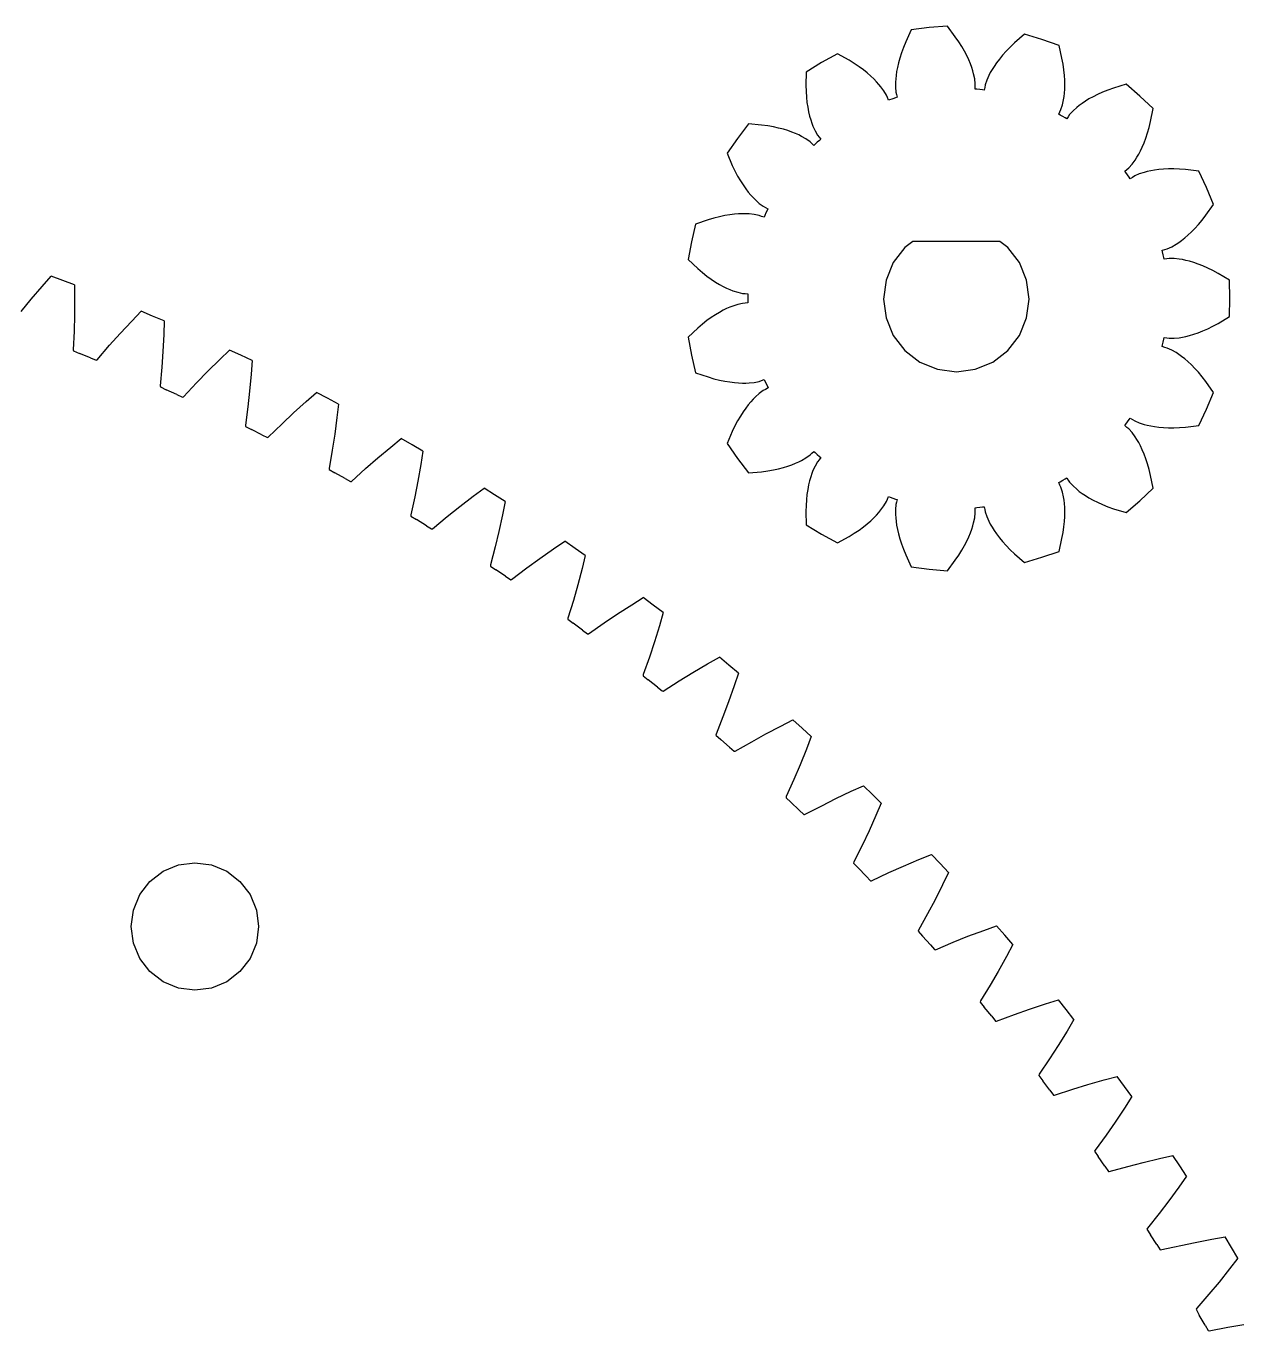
# Model space of a CAD drawing. Header units: millimetres. Extents: x -1110 to 413, y -747 to 380.
# Drawn here: x -763.61 to -718.96, y -319.37 to -271.37 of the extents above; entities that cross this region are included whole.
import ezdxf

# ---------------------------------------------------------------- set-up
doc = ezdxf.new("R2010")
doc.units = ezdxf.units.MM

msp = doc.modelspace()

# ---------------------------------------------------------------- linework, layer by layer
for p, q in [((-731.048, -271.508), (-731.251, -271.949)), ((-730.385, -271.425), (-731.048, -271.508)), ((-729.719, -271.368), (-730.385, -271.425)), ((-729.428, -271.757), (-729.719, -271.368)), ((-731.251, -271.949), (-731.338, -272.157)), ((-729.3, -271.942), (-729.428, -271.757)), ((-729.187, -272.121), (-729.3, -271.942)), ((-729.089, -272.293), (-729.187, -272.121)), ((-727.412, -272.141), (-727.559, -272.293)), ((-727.248, -271.986), (-727.412, -272.141)), ((-726.883, -271.666), (-727.248, -271.986)), ((-726.243, -271.86), (-726.883, -271.666)), ((-725.612, -272.079), (-726.243, -271.86)), ((-725.504, -272.553), (-725.612, -272.079)), ((-733.76, -272.389), (-734.345, -272.712)), ((-733.336, -272.626), (-733.76, -272.389)), ((-731.471, -272.544), (-731.52, -272.72)), ((-731.411, -272.355), (-731.471, -272.544)), ((-731.338, -272.157), (-731.411, -272.355)), ((-729.005, -272.455), (-729.089, -272.293)), ((-728.932, -272.613), (-729.005, -272.455)), ((-728.872, -272.757), (-728.932, -272.613)), ((-727.807, -272.581), (-727.911, -272.72)), ((-727.691, -272.44), (-727.807, -272.581)), ((-727.559, -272.293), (-727.691, -272.44)), ((-725.463, -272.774), (-725.504, -272.553)), ((-734.917, -273.057), (-734.924, -273.543)), ((-734.345, -272.712), (-734.917, -273.057)), ((-733.144, -272.743), (-733.336, -272.626)), ((-732.968, -272.861), (-733.144, -272.743)), ((-732.808, -272.978), (-732.968, -272.861)), ((-732.666, -273.092), (-732.808, -272.978)), ((-732.535, -273.206), (-732.666, -273.092)), ((-731.587, -273.042), (-731.607, -273.183)), ((-731.558, -272.889), (-731.587, -273.042)), ((-731.52, -272.72), (-731.558, -272.889)), ((-728.823, -272.891), (-728.872, -272.757)), ((-728.784, -273.013), (-728.823, -272.891)), ((-728.752, -273.129), (-728.784, -273.013)), ((-728.139, -273.081), (-728.194, -273.187)), ((-728.075, -272.969), (-728.139, -273.081)), ((-727.999, -272.849), (-728.075, -272.969)), ((-727.911, -272.72), (-727.999, -272.849)), ((-725.433, -272.983), (-725.463, -272.774)), ((-725.413, -273.18), (-725.433, -272.983)), ((-734.924, -273.543), (-734.918, -273.768)), ((-732.422, -273.313), (-732.535, -273.206)), ((-732.322, -273.416), (-732.422, -273.313)), ((-732.236, -273.512), (-732.322, -273.416)), ((-732.161, -273.604), (-732.236, -273.512)), ((-731.62, -273.312), (-731.627, -273.431)), ((-731.627, -273.431), (-731.627, -273.617)), ((-731.607, -273.183), (-731.62, -273.312)), ((-728.714, -273.311), (-728.752, -273.129)), ((-728.693, -273.492), (-728.714, -273.311)), ((-728.698, -273.586), (-728.693, -273.492)), ((-728.327, -273.53), (-728.342, -273.624)), ((-728.269, -273.357), (-728.327, -273.53)), ((-728.194, -273.187), (-728.269, -273.357)), ((-725.402, -273.363), (-725.413, -273.18)), ((-725.403, -273.692), (-725.399, -273.536)), ((-725.399, -273.536), (-725.402, -273.363)), ((-723.142, -273.505), (-723.606, -273.648)), ((-722.637, -273.942), (-723.142, -273.505)), ((-734.918, -273.768), (-734.904, -273.979)), ((-734.904, -273.979), (-734.883, -274.176)), ((-732.052, -273.755), (-732.161, -273.604)), ((-731.959, -273.912), (-732.052, -273.755)), ((-731.926, -274), (-731.959, -273.912)), ((-731.884, -274.094), (-731.926, -274)), ((-731.729, -274.038), (-731.884, -274.094)), ((-731.626, -274.005), (-731.729, -274.038)), ((-731.627, -273.617), (-731.609, -273.798)), ((-731.563, -273.987), (-731.626, -274.005)), ((-731.609, -273.798), (-731.585, -273.89)), ((-731.585, -273.89), (-731.563, -273.987)), ((-728.699, -273.687), (-728.698, -273.586)), ((-728.636, -273.691), (-728.699, -273.687)), ((-728.53, -273.701), (-728.636, -273.691)), ((-728.426, -273.713), (-728.53, -273.701)), ((-728.362, -273.722), (-728.426, -273.713)), ((-728.342, -273.624), (-728.362, -273.722)), ((-725.445, -274.081), (-725.427, -273.963)), ((-725.427, -273.963), (-725.413, -273.834)), ((-725.413, -273.834), (-725.403, -273.692)), ((-724.51, -274.049), (-724.643, -274.131)), ((-724.358, -273.965), (-724.51, -274.049)), ((-724.195, -273.883), (-724.358, -273.965)), ((-724.015, -273.802), (-724.195, -273.883)), ((-723.818, -273.723), (-724.015, -273.802)), ((-723.606, -273.648), (-723.818, -273.723)), ((-722.149, -274.399), (-722.637, -273.942)), ((-734.883, -274.176), (-734.855, -274.356)), ((-734.855, -274.356), (-734.822, -274.526)), ((-734.822, -274.526), (-734.786, -274.678)), ((-725.623, -274.612), (-725.582, -274.52)), ((-725.582, -274.52), (-725.539, -274.436)), ((-725.539, -274.436), (-725.484, -274.262)), ((-725.484, -274.262), (-725.445, -274.081)), ((-725.097, -274.486), (-725.22, -274.62)), ((-724.959, -274.361), (-725.097, -274.486)), ((-724.865, -274.287), (-724.959, -274.361)), ((-724.761, -274.21), (-724.865, -274.287)), ((-724.643, -274.131), (-724.761, -274.21)), ((-722.243, -274.876), (-722.149, -274.399)), ((-737.036, -274.965), (-737.44, -275.498)), ((-736.553, -275.009), (-737.036, -274.965)), ((-736.329, -275.038), (-736.553, -275.009)), ((-734.786, -274.678), (-734.747, -274.815)), ((-734.747, -274.815), (-734.706, -274.938)), ((-734.706, -274.938), (-734.664, -275.05)), ((-725.567, -274.641), (-725.623, -274.612)), ((-725.475, -274.694), (-725.567, -274.641)), ((-725.385, -274.747), (-725.475, -274.694)), ((-725.33, -274.781), (-725.385, -274.747)), ((-725.271, -274.7), (-725.33, -274.781)), ((-725.22, -274.62), (-725.271, -274.7)), ((-722.295, -275.095), (-722.243, -274.876)), ((-737.44, -275.498), (-737.822, -276.046)), ((-736.121, -275.075), (-736.329, -275.038)), ((-735.928, -275.117), (-736.121, -275.075)), ((-735.751, -275.163), (-735.928, -275.117)), ((-735.585, -275.213), (-735.751, -275.163)), ((-735.438, -275.265), (-735.585, -275.213)), ((-735.306, -275.319), (-735.438, -275.265)), ((-735.188, -275.371), (-735.306, -275.319)), ((-735.081, -275.425), (-735.188, -275.371)), ((-734.92, -275.518), (-735.081, -275.425)), ((-734.664, -275.05), (-734.588, -275.219)), ((-734.588, -275.219), (-734.498, -275.378)), ((-734.498, -275.378), (-734.439, -275.451)), ((-734.439, -275.451), (-734.38, -275.532)), ((-722.479, -275.657), (-722.415, -275.486)), ((-722.415, -275.486), (-722.353, -275.298)), ((-722.353, -275.298), (-722.295, -275.095)), ((-734.772, -275.624), (-734.92, -275.518)), ((-734.705, -275.691), (-734.772, -275.624)), ((-734.631, -275.759), (-734.705, -275.691)), ((-734.586, -275.715), (-734.631, -275.759)), ((-734.507, -275.643), (-734.586, -275.715)), ((-734.429, -275.574), (-734.507, -275.643)), ((-734.38, -275.532), (-734.429, -275.574)), ((-722.681, -276.084), (-722.614, -275.958)), ((-722.614, -275.958), (-722.547, -275.816)), ((-722.547, -275.816), (-722.479, -275.657)), ((-737.822, -276.046), (-737.631, -276.493)), ((-723.041, -276.582), (-722.92, -276.446)), ((-722.92, -276.446), (-722.81, -276.295)), ((-722.81, -276.295), (-722.746, -276.195)), ((-722.746, -276.195), (-722.681, -276.084)), ((-737.631, -276.493), (-737.534, -276.696)), ((-737.534, -276.696), (-737.435, -276.883)), ((-737.435, -276.883), (-737.335, -277.054)), ((-723.19, -276.709), (-723.114, -276.642)), ((-723.15, -276.758), (-723.19, -276.709)), ((-723.087, -276.843), (-723.15, -276.758)), ((-723.114, -276.642), (-723.041, -276.582)), ((-723.026, -276.928), (-723.087, -276.843)), ((-722.99, -276.982), (-723.026, -276.928)), ((-722.904, -276.932), (-722.99, -276.982)), ((-722.824, -276.88), (-722.904, -276.932)), ((-722.657, -276.807), (-722.824, -276.88)), ((-722.481, -276.749), (-722.657, -276.807)), ((-722.365, -276.719), (-722.481, -276.749)), ((-722.239, -276.692), (-722.365, -276.719)), ((-722.099, -276.667), (-722.239, -276.692)), ((-721.944, -276.647), (-722.099, -276.667)), ((-721.771, -276.632), (-721.944, -276.647)), ((-721.589, -276.624), (-721.771, -276.632)), ((-721.391, -276.623), (-721.589, -276.624)), ((-721.179, -276.631), (-721.391, -276.623)), ((-720.955, -276.649), (-721.179, -276.631)), ((-720.473, -276.706), (-720.955, -276.649)), ((-720.189, -277.311), (-720.473, -276.706)), ((-737.335, -277.054), (-737.237, -277.208)), ((-737.237, -277.208), (-737.137, -277.35)), ((-737.137, -277.35), (-737.042, -277.474)), ((-719.929, -277.927), (-720.189, -277.311)), ((-737.042, -277.474), (-736.951, -277.583)), ((-736.951, -277.583), (-736.864, -277.679)), ((-736.864, -277.679), (-736.781, -277.764)), ((-736.781, -277.764), (-736.642, -277.888)), ((-736.642, -277.888), (-736.495, -277.996)), ((-738.101, -278.379), (-738.306, -278.431)), ((-737.907, -278.339), (-738.101, -278.379)), ((-737.727, -278.309), (-737.907, -278.339)), ((-737.555, -278.288), (-737.727, -278.309)), ((-737.399, -278.276), (-737.555, -278.288)), ((-737.257, -278.27), (-737.399, -278.276)), ((-737.128, -278.271), (-737.257, -278.27)), ((-737.009, -278.276), (-737.128, -278.271)), ((-736.824, -278.296), (-737.009, -278.276)), ((-736.645, -278.333), (-736.824, -278.296)), ((-736.557, -278.367), (-736.645, -278.333)), ((-736.461, -278.398), (-736.557, -278.367)), ((-736.495, -277.996), (-736.411, -278.039)), ((-736.438, -278.339), (-736.461, -278.398)), ((-736.396, -278.242), (-736.438, -278.339)), ((-736.411, -278.039), (-736.324, -278.089)), ((-736.353, -278.147), (-736.396, -278.242)), ((-736.324, -278.089), (-736.353, -278.147)), ((-720.346, -278.503), (-720.209, -278.324)), ((-720.209, -278.324), (-719.929, -277.927)), ((-738.982, -278.652), (-739.133, -279.303)), ((-738.522, -278.495), (-738.982, -278.652)), ((-738.306, -278.431), (-738.522, -278.495)), ((-720.743, -278.942), (-720.614, -278.812)), ((-720.614, -278.812), (-720.481, -278.665)), ((-720.481, -278.665), (-720.346, -278.503)), ((-739.133, -279.303), (-739.26, -279.959)), ((-730.989, -279.288), (-731.283, -279.514)), ((-727.789, -279.288), (-730.989, -279.288)), ((-727.495, -279.514), (-727.789, -279.288)), ((-721.305, -279.39), (-721.205, -279.325)), ((-721.205, -279.325), (-721.1, -279.249)), ((-721.1, -279.249), (-720.988, -279.161)), ((-720.988, -279.161), (-720.87, -279.06)), ((-720.87, -279.06), (-720.743, -278.942)), ((-731.283, -279.514), (-731.708, -280.068)), ((-727.07, -280.068), (-727.495, -279.514)), ((-721.819, -279.614), (-721.723, -279.583)), ((-721.803, -279.675), (-721.819, -279.614)), ((-721.781, -279.778), (-721.803, -279.675)), ((-721.76, -279.881), (-721.781, -279.778)), ((-721.723, -279.583), (-721.632, -279.558)), ((-721.632, -279.558), (-721.466, -279.483)), ((-721.466, -279.483), (-721.305, -279.39)), ((-739.26, -279.959), (-738.903, -280.289)), ((-738.903, -280.289), (-738.732, -280.435)), ((-731.708, -280.068), (-731.976, -280.714)), ((-726.802, -280.714), (-727.07, -280.068)), ((-721.748, -279.944), (-721.76, -279.881)), ((-721.649, -279.934), (-721.748, -279.944)), ((-721.555, -279.919), (-721.649, -279.934)), ((-721.373, -279.92), (-721.555, -279.919)), ((-721.188, -279.939), (-721.373, -279.92)), ((-721.07, -279.959), (-721.188, -279.939)), ((-720.944, -279.985), (-721.07, -279.959)), ((-720.806, -280.02), (-720.944, -279.985)), ((-720.656, -280.064), (-720.806, -280.02)), ((-720.492, -280.121), (-720.656, -280.064)), ((-720.322, -280.187), (-720.492, -280.121)), ((-720.141, -280.267), (-720.322, -280.187)), ((-719.951, -280.36), (-720.141, -280.267)), ((-763.021, -280.941), (-762.689, -280.568)), ((-762.261, -280.726), (-762.689, -280.568)), ((-761.833, -280.886), (-762.261, -280.726)), ((-738.732, -280.435), (-738.566, -280.566)), ((-738.566, -280.566), (-738.405, -280.682)), ((-738.405, -280.682), (-738.253, -280.782)), ((-738.253, -280.782), (-738.104, -280.871)), ((-731.976, -280.714), (-732.067, -281.407)), ((-726.711, -281.407), (-726.802, -280.714)), ((-719.753, -280.468), (-719.951, -280.36)), ((-719.336, -280.717), (-719.753, -280.468)), ((-719.323, -281.385), (-719.336, -280.717)), ((-763.425, -281.413), (-763.021, -280.941)), ((-761.833, -280.886), (-761.826, -281.385)), ((-738.104, -280.871), (-737.967, -280.946)), ((-737.967, -280.946), (-737.839, -281.009)), ((-737.839, -281.009), (-737.721, -281.061)), ((-737.721, -281.061), (-737.61, -281.104)), ((-737.61, -281.104), (-737.433, -281.161)), ((-737.433, -281.161), (-737.255, -281.2)), ((-737.255, -281.2), (-737.16, -281.205)), ((-737.16, -281.205), (-737.061, -281.215)), ((-737.061, -281.215), (-737.063, -281.28)), ((-763.798, -281.868), (-763.425, -281.413)), ((-761.826, -281.385), (-761.828, -282.007)), ((-737.721, -281.709), (-737.839, -281.761)), ((-737.61, -281.665), (-737.721, -281.709)), ((-737.433, -281.608), (-737.61, -281.665)), ((-737.255, -281.569), (-737.433, -281.608)), ((-737.16, -281.564), (-737.255, -281.569)), ((-737.06, -281.554), (-737.16, -281.564)), ((-737.063, -281.28), (-737.064, -281.385)), ((-737.064, -281.385), (-737.063, -281.491)), ((-737.063, -281.491), (-737.06, -281.554)), ((-732.067, -281.407), (-731.976, -282.101)), ((-726.802, -282.101), (-726.711, -281.407)), ((-719.336, -282.053), (-719.323, -281.385)), ((-761.828, -282.007), (-761.843, -282.594)), ((-760.149, -282.672), (-759.725, -282.217)), ((-759.725, -282.217), (-759.378, -281.858)), ((-758.957, -282.034), (-759.378, -281.858)), ((-758.536, -282.212), (-758.957, -282.034)), ((-758.536, -282.212), (-758.55, -282.711)), ((-738.566, -282.203), (-738.732, -282.334)), ((-738.405, -282.088), (-738.566, -282.203)), ((-738.253, -281.987), (-738.405, -282.088)), ((-738.104, -281.898), (-738.253, -281.987)), ((-737.967, -281.823), (-738.104, -281.898)), ((-737.839, -281.761), (-737.967, -281.823)), ((-731.976, -282.101), (-731.708, -282.747)), ((-727.07, -282.747), (-726.802, -282.101)), ((-719.753, -282.302), (-719.336, -282.053)), ((-761.843, -282.594), (-761.876, -283.276)), ((-760.54, -283.11), (-760.149, -282.672)), ((-738.903, -282.48), (-739.26, -282.811)), ((-738.732, -282.334), (-738.903, -282.48)), ((-720.806, -282.75), (-720.656, -282.705)), ((-720.656, -282.705), (-720.492, -282.649)), ((-720.492, -282.649), (-720.322, -282.582)), ((-720.322, -282.582), (-720.141, -282.502)), ((-720.141, -282.502), (-719.951, -282.409)), ((-719.951, -282.409), (-719.753, -282.302)), ((-761.002, -283.646), (-760.54, -283.11)), ((-758.55, -282.711), (-758.578, -283.332)), ((-739.26, -282.811), (-739.133, -283.467)), ((-731.708, -282.747), (-731.283, -283.301)), ((-727.495, -283.301), (-727.07, -282.747)), ((-721.819, -283.156), (-721.803, -283.093)), ((-721.723, -283.186), (-721.819, -283.156)), ((-721.803, -283.093), (-721.781, -282.991)), ((-721.781, -282.991), (-721.759, -282.887)), ((-721.759, -282.887), (-721.749, -282.825)), ((-721.749, -282.825), (-721.649, -282.836)), ((-721.649, -282.836), (-721.555, -282.851)), ((-721.555, -282.851), (-721.373, -282.849)), ((-721.373, -282.849), (-721.188, -282.83)), ((-721.188, -282.83), (-721.07, -282.811)), ((-721.07, -282.811), (-720.944, -282.784)), ((-720.944, -282.784), (-720.806, -282.75)), ((-761.876, -283.276), (-761.867, -283.319)), ((-761.867, -283.319), (-761.645, -283.411)), ((-761.244, -283.57), (-761.645, -283.411)), ((-761.244, -283.57), (-761.032, -283.655)), ((-761.032, -283.655), (-761.002, -283.646)), ((-758.578, -283.332), (-758.618, -283.918)), ((-756.928, -284.067), (-756.486, -283.63)), ((-756.486, -283.63), (-756.124, -283.286)), ((-755.71, -283.479), (-756.124, -283.286)), ((-755.298, -283.675), (-755.71, -283.479)), ((-739.133, -283.467), (-738.982, -284.118)), ((-731.283, -283.301), (-730.728, -283.727)), ((-728.05, -283.727), (-727.495, -283.301)), ((-721.632, -283.211), (-721.723, -283.186)), ((-721.466, -283.286), (-721.632, -283.211)), ((-721.305, -283.379), (-721.466, -283.286)), ((-721.205, -283.445), (-721.305, -283.379)), ((-721.1, -283.52), (-721.205, -283.445)), ((-720.988, -283.608), (-721.1, -283.52)), ((-720.87, -283.71), (-720.988, -283.608)), ((-758.618, -283.918), (-758.679, -284.598)), ((-757.338, -284.488), (-756.928, -284.067)), ((-755.298, -283.675), (-755.332, -284.173)), ((-738.982, -284.118), (-738.522, -284.274)), ((-730.728, -283.727), (-730.082, -283.994)), ((-730.082, -283.994), (-729.389, -284.086)), ((-729.389, -284.086), (-728.696, -283.994)), ((-728.696, -283.994), (-728.05, -283.727)), ((-720.743, -283.828), (-720.87, -283.71)), ((-720.614, -283.958), (-720.743, -283.828)), ((-720.481, -284.104), (-720.614, -283.958)), ((-720.346, -284.267), (-720.481, -284.104)), ((-758.679, -284.598), (-758.672, -284.641)), ((-757.822, -285.005), (-757.338, -284.488)), ((-755.332, -284.173), (-755.387, -284.792)), ((-738.522, -284.274), (-738.306, -284.338)), ((-738.306, -284.338), (-738.101, -284.39)), ((-738.101, -284.39), (-737.907, -284.431)), ((-737.907, -284.431), (-737.727, -284.46)), ((-737.727, -284.46), (-737.555, -284.481)), ((-737.555, -284.481), (-737.399, -284.494)), ((-737.399, -284.494), (-737.257, -284.499)), ((-737.257, -284.499), (-737.128, -284.498)), ((-737.128, -284.498), (-737.009, -284.493)), ((-737.009, -284.493), (-736.824, -284.473)), ((-736.824, -284.473), (-736.645, -284.437)), ((-736.645, -284.437), (-736.557, -284.403)), ((-736.557, -284.403), (-736.454, -284.369)), ((-736.454, -284.369), (-736.316, -284.676)), ((-720.209, -284.445), (-720.346, -284.267)), ((-719.929, -284.842), (-720.209, -284.445)), ((-758.672, -284.641), (-758.454, -284.743)), ((-758.06, -284.918), (-758.454, -284.743)), ((-758.06, -284.918), (-757.852, -285.012)), ((-757.852, -285.012), (-757.822, -285.005)), ((-755.387, -284.792), (-755.451, -285.376)), ((-753.309, -285.177), (-752.933, -284.849)), ((-752.528, -285.059), (-752.933, -284.849)), ((-752.123, -285.272), (-752.528, -285.059)), ((-736.864, -285.09), (-736.951, -285.186)), ((-736.781, -285.006), (-736.864, -285.09)), ((-736.642, -284.881), (-736.781, -285.006)), ((-736.495, -284.773), (-736.642, -284.881)), ((-736.411, -284.73), (-736.495, -284.773)), ((-736.316, -284.676), (-736.411, -284.73)), ((-720.189, -285.458), (-719.929, -284.842)), ((-755.451, -285.376), (-755.54, -286.052)), ((-753.769, -285.595), (-753.309, -285.177)), ((-752.123, -285.272), (-752.179, -285.768)), ((-737.237, -285.561), (-737.335, -285.715)), ((-737.137, -285.419), (-737.237, -285.561)), ((-737.042, -285.295), (-737.137, -285.419)), ((-736.951, -285.186), (-737.042, -285.295)), ((-720.473, -286.063), (-720.189, -285.458)), ((-755.54, -286.052), (-755.535, -286.096)), ((-754.701, -286.495), (-754.196, -285.999)), ((-754.196, -285.999), (-753.769, -285.595)), ((-752.179, -285.768), (-752.259, -286.384)), ((-737.435, -285.886), (-737.534, -286.073)), ((-737.335, -285.715), (-737.435, -285.886)), ((-723.189, -286.061), (-723.149, -286.01)), ((-723.114, -286.128), (-723.189, -286.061)), ((-723.149, -286.01), (-723.087, -285.926)), ((-723.087, -285.926), (-723.026, -285.84)), ((-723.026, -285.84), (-722.991, -285.787)), ((-722.991, -285.787), (-722.904, -285.838)), ((-722.904, -285.838), (-722.824, -285.889)), ((-722.824, -285.889), (-722.657, -285.962)), ((-722.657, -285.962), (-722.481, -286.02)), ((-722.481, -286.02), (-722.365, -286.05)), ((-722.365, -286.05), (-722.239, -286.077)), ((-720.955, -286.121), (-720.473, -286.063)), ((-755.535, -286.096), (-755.321, -286.207)), ((-754.935, -286.398), (-755.321, -286.207)), ((-754.935, -286.398), (-754.731, -286.501)), ((-754.731, -286.501), (-754.701, -286.495)), ((-752.259, -286.384), (-752.348, -286.966)), ((-750.199, -286.856), (-749.81, -286.544)), ((-749.414, -286.771), (-749.81, -286.544)), ((-737.631, -286.276), (-737.822, -286.723)), ((-737.534, -286.073), (-737.631, -286.276)), ((-723.041, -286.187), (-723.114, -286.128)), ((-722.92, -286.323), (-723.041, -286.187)), ((-722.81, -286.474), (-722.92, -286.323)), ((-722.746, -286.574), (-722.81, -286.474)), ((-722.239, -286.077), (-722.099, -286.102)), ((-722.099, -286.102), (-721.944, -286.122)), ((-721.944, -286.122), (-721.771, -286.137)), ((-721.771, -286.137), (-721.589, -286.146)), ((-721.589, -286.146), (-721.391, -286.147)), ((-721.391, -286.147), (-721.179, -286.139)), ((-721.179, -286.139), (-720.955, -286.121)), ((-752.348, -286.966), (-752.465, -287.637)), ((-750.676, -287.255), (-750.199, -286.856)), ((-749.019, -287.001), (-749.414, -286.771)), ((-749.019, -287.001), (-749.095, -287.494)), ((-737.822, -286.723), (-737.44, -287.271)), ((-734.705, -287.078), (-734.631, -287.011)), ((-734.631, -287.011), (-734.584, -287.056)), ((-722.681, -286.686), (-722.746, -286.574)), ((-722.614, -286.812), (-722.681, -286.686)), ((-722.547, -286.953), (-722.614, -286.812)), ((-722.479, -287.112), (-722.547, -286.953)), ((-751.12, -287.641), (-750.676, -287.255)), ((-749.095, -287.494), (-749.201, -288.106)), ((-737.44, -287.271), (-737.036, -287.804)), ((-735.585, -287.556), (-735.438, -287.504)), ((-735.438, -287.504), (-735.306, -287.451)), ((-735.306, -287.451), (-735.188, -287.398)), ((-735.188, -287.398), (-735.081, -287.344)), ((-735.081, -287.344), (-734.92, -287.251)), ((-734.92, -287.251), (-734.772, -287.145)), ((-734.772, -287.145), (-734.705, -287.078)), ((-734.498, -287.391), (-734.588, -287.55)), ((-734.584, -287.056), (-734.507, -287.126)), ((-734.507, -287.126), (-734.428, -287.197)), ((-734.439, -287.318), (-734.498, -287.391)), ((-734.379, -287.237), (-734.439, -287.318)), ((-734.428, -287.197), (-734.379, -287.237)), ((-722.415, -287.283), (-722.479, -287.112)), ((-722.353, -287.471), (-722.415, -287.283)), ((-722.295, -287.675), (-722.353, -287.471)), ((-752.465, -287.637), (-752.462, -287.681)), ((-752.462, -287.681), (-752.253, -287.8)), ((-751.875, -288.008), (-752.253, -287.8)), ((-751.645, -288.115), (-751.12, -287.641)), ((-737.036, -287.804), (-736.553, -287.76)), ((-736.553, -287.76), (-736.329, -287.731)), ((-736.329, -287.731), (-736.121, -287.695)), ((-736.121, -287.695), (-735.928, -287.653)), ((-735.928, -287.653), (-735.751, -287.607)), ((-735.751, -287.607), (-735.585, -287.556)), ((-734.747, -287.954), (-734.786, -288.091)), ((-734.706, -287.831), (-734.747, -287.954)), ((-734.664, -287.72), (-734.706, -287.831)), ((-734.588, -287.55), (-734.664, -287.72)), ((-722.243, -287.894), (-722.295, -287.675)), ((-722.149, -288.37), (-722.243, -287.894)), ((-751.875, -288.008), (-751.676, -288.119)), ((-751.676, -288.119), (-751.645, -288.115)), ((-749.201, -288.106), (-749.314, -288.683)), ((-747.162, -288.664), (-746.761, -288.368)), ((-746.374, -288.612), (-746.761, -288.368)), ((-734.855, -288.413), (-734.883, -288.594)), ((-734.822, -288.243), (-734.855, -288.413)), ((-734.786, -288.091), (-734.822, -288.243)), ((-725.623, -288.158), (-725.565, -288.127)), ((-725.582, -288.249), (-725.623, -288.158)), ((-725.539, -288.333), (-725.582, -288.249)), ((-725.565, -288.127), (-725.475, -288.076)), ((-725.484, -288.507), (-725.539, -288.333)), ((-725.475, -288.076), (-725.383, -288.022)), ((-725.383, -288.022), (-725.33, -287.988)), ((-725.33, -287.988), (-725.271, -288.07)), ((-725.271, -288.07), (-725.22, -288.149)), ((-725.22, -288.149), (-725.097, -288.284)), ((-725.097, -288.284), (-724.959, -288.408)), ((-724.959, -288.408), (-724.865, -288.483)), ((-722.637, -288.827), (-722.149, -288.37)), ((-749.314, -288.683), (-749.459, -289.349)), ((-747.656, -289.042), (-747.162, -288.664)), ((-745.989, -288.858), (-746.374, -288.612)), ((-745.989, -288.858), (-746.086, -289.347)), ((-734.904, -288.79), (-734.918, -289.001)), ((-734.883, -288.594), (-734.904, -288.79)), ((-732.052, -289.014), (-731.959, -288.857)), ((-731.959, -288.857), (-731.926, -288.769)), ((-731.926, -288.769), (-731.885, -288.677)), ((-731.885, -288.677), (-731.824, -288.7)), ((-731.824, -288.7), (-731.725, -288.732)), ((-731.725, -288.732), (-731.624, -288.765)), ((-731.624, -288.765), (-731.563, -288.781)), ((-731.585, -288.88), (-731.609, -288.971)), ((-731.563, -288.781), (-731.585, -288.88)), ((-725.445, -288.689), (-725.484, -288.507)), ((-725.427, -288.807), (-725.445, -288.689)), ((-725.413, -288.935), (-725.427, -288.807)), ((-725.403, -289.077), (-725.413, -288.935)), ((-724.865, -288.483), (-724.761, -288.559)), ((-724.761, -288.559), (-724.643, -288.638)), ((-724.643, -288.638), (-724.51, -288.72)), ((-724.51, -288.72), (-724.358, -288.804)), ((-724.358, -288.804), (-724.195, -288.886)), ((-724.195, -288.886), (-724.015, -288.967)), ((-723.142, -289.264), (-722.637, -288.827)), ((-749.459, -289.349), (-749.458, -289.394)), ((-749.458, -289.394), (-749.254, -289.521)), ((-748.66, -289.861), (-748.115, -289.409)), ((-748.115, -289.409), (-747.656, -289.042)), ((-746.086, -289.347), (-746.218, -289.955)), ((-734.918, -289.001), (-734.924, -289.227)), ((-734.924, -289.227), (-734.917, -289.712)), ((-732.422, -289.456), (-732.322, -289.354)), ((-732.322, -289.354), (-732.236, -289.258)), ((-732.236, -289.258), (-732.161, -289.165)), ((-732.161, -289.165), (-732.052, -289.014)), ((-731.609, -288.971), (-731.627, -289.153)), ((-731.627, -289.153), (-731.627, -289.339)), ((-731.627, -289.339), (-731.62, -289.458)), ((-728.714, -289.459), (-728.693, -289.278)), ((-728.699, -289.083), (-728.634, -289.079)), ((-728.698, -289.183), (-728.699, -289.083)), ((-728.693, -289.278), (-728.698, -289.183)), ((-728.634, -289.079), (-728.53, -289.068)), ((-728.53, -289.068), (-728.425, -289.057)), ((-728.425, -289.057), (-728.362, -289.047)), ((-728.362, -289.047), (-728.342, -289.146)), ((-728.342, -289.146), (-728.327, -289.239)), ((-728.327, -289.239), (-728.269, -289.412)), ((-728.269, -289.412), (-728.194, -289.582)), ((-725.413, -289.589), (-725.402, -289.407)), ((-725.399, -289.233), (-725.403, -289.077)), ((-725.402, -289.407), (-725.399, -289.233)), ((-724.015, -288.967), (-723.818, -289.046)), ((-723.818, -289.046), (-723.606, -289.121)), ((-723.606, -289.121), (-723.142, -289.264)), ((-748.885, -289.745), (-749.254, -289.521)), ((-748.885, -289.745), (-748.691, -289.864)), ((-748.691, -289.864), (-748.66, -289.861)), ((-734.917, -289.712), (-734.345, -290.057)), ((-732.968, -289.908), (-732.808, -289.791)), ((-732.808, -289.791), (-732.666, -289.677)), ((-732.666, -289.677), (-732.535, -289.563)), ((-732.535, -289.563), (-732.422, -289.456)), ((-731.62, -289.458), (-731.607, -289.586)), ((-731.607, -289.586), (-731.587, -289.727)), ((-731.587, -289.727), (-731.558, -289.881)), ((-731.558, -289.881), (-731.52, -290.05)), ((-728.872, -290.013), (-728.823, -289.879)), ((-728.823, -289.879), (-728.784, -289.756)), ((-728.784, -289.756), (-728.752, -289.641)), ((-728.752, -289.641), (-728.714, -289.459)), ((-728.194, -289.582), (-728.139, -289.688)), ((-728.139, -289.688), (-728.075, -289.8)), ((-728.075, -289.8), (-727.999, -289.921)), ((-725.463, -289.995), (-725.433, -289.786)), ((-725.433, -289.786), (-725.413, -289.589)), ((-746.218, -289.955), (-746.354, -290.527)), ((-744.204, -290.598), (-743.79, -290.319)), ((-743.414, -290.579), (-743.79, -290.319)), ((-734.345, -290.057), (-733.76, -290.38)), ((-733.76, -290.38), (-733.336, -290.144)), ((-733.336, -290.144), (-733.144, -290.026)), ((-733.144, -290.026), (-732.968, -289.908)), ((-731.52, -290.05), (-731.471, -290.226)), ((-731.471, -290.226), (-731.411, -290.414)), ((-729.089, -290.476), (-729.005, -290.314)), ((-729.005, -290.314), (-728.932, -290.157)), ((-728.932, -290.157), (-728.872, -290.013)), ((-727.999, -289.921), (-727.911, -290.049)), ((-727.911, -290.049), (-727.807, -290.188)), ((-727.807, -290.188), (-727.691, -290.329)), ((-727.691, -290.329), (-727.559, -290.477)), ((-725.612, -290.69), (-725.504, -290.217)), ((-725.504, -290.217), (-725.463, -289.995)), ((-746.354, -290.527), (-746.528, -291.186)), ((-744.713, -290.954), (-744.204, -290.598)), ((-743.04, -290.84), (-743.414, -290.579)), ((-743.04, -290.84), (-743.157, -291.325)), ((-731.411, -290.414), (-731.338, -290.613)), ((-731.338, -290.613), (-731.251, -290.821)), ((-731.251, -290.821), (-731.048, -291.262)), ((-729.428, -291.012), (-729.3, -290.827)), ((-729.3, -290.827), (-729.187, -290.648)), ((-729.187, -290.648), (-729.089, -290.476)), ((-727.559, -290.477), (-727.412, -290.628)), ((-727.412, -290.628), (-727.248, -290.783)), ((-727.248, -290.783), (-726.883, -291.103)), ((-726.243, -290.909), (-725.612, -290.69)), ((-746.528, -291.186), (-746.528, -291.23)), ((-746.528, -291.23), (-746.33, -291.366)), ((-745.751, -291.73), (-745.187, -291.302)), ((-745.187, -291.302), (-744.713, -290.954)), ((-743.157, -291.325), (-743.314, -291.927)), ((-731.048, -291.262), (-730.385, -291.344)), ((-730.385, -291.344), (-729.719, -291.401)), ((-729.719, -291.401), (-729.428, -291.012)), ((-726.883, -291.103), (-726.243, -290.909)), ((-745.971, -291.605), (-746.33, -291.366)), ((-745.971, -291.605), (-745.781, -291.733)), ((-745.781, -291.733), (-745.751, -291.73)), ((-743.314, -291.927), (-743.475, -292.492)), ((-743.475, -292.492), (-743.676, -293.144)), ((-741.853, -292.988), (-741.329, -292.653)), ((-741.329, -292.653), (-740.904, -292.392)), ((-740.54, -292.667), (-740.904, -292.392)), ((-740.176, -292.944), (-740.54, -292.667)), ((-743.676, -293.144), (-743.678, -293.188)), ((-743.678, -293.188), (-743.486, -293.332)), ((-742.341, -293.316), (-741.853, -292.988)), ((-740.176, -292.944), (-740.314, -293.424)), ((-743.137, -293.586), (-743.486, -293.332)), ((-743.137, -293.586), (-742.953, -293.721)), ((-742.953, -293.721), (-742.922, -293.72)), ((-742.922, -293.72), (-742.341, -293.316)), ((-740.314, -293.424), (-740.496, -294.018)), ((-740.496, -294.018), (-740.68, -294.577)), ((-740.68, -294.577), (-740.908, -295.219)), ((-738.543, -294.827), (-738.108, -294.584)), ((-737.755, -294.874), (-738.108, -294.584)), ((-739.582, -295.447), (-739.08, -295.14)), ((-739.08, -295.14), (-738.543, -294.827)), ((-737.403, -295.167), (-737.755, -294.874)), ((-737.403, -295.167), (-737.561, -295.64)), ((-740.908, -295.219), (-740.912, -295.263)), ((-740.912, -295.263), (-740.726, -295.416)), ((-740.388, -295.684), (-740.726, -295.416)), ((-740.179, -295.827), (-739.582, -295.447)), ((-737.561, -295.64), (-737.768, -296.226)), ((-740.388, -295.684), (-740.21, -295.826)), ((-740.21, -295.826), (-740.179, -295.827)), ((-737.768, -296.226), (-737.975, -296.776)), ((-737.975, -296.776), (-738.23, -297.409)), ((-735.851, -297.116), (-735.405, -296.891)), ((-735.065, -297.196), (-735.405, -296.891)), ((-738.23, -297.409), (-738.236, -297.453)), ((-738.236, -297.453), (-738.056, -297.613)), ((-736.914, -297.692), (-736.4, -297.407)), ((-736.4, -297.407), (-735.851, -297.116)), ((-734.726, -297.503), (-735.065, -297.196)), ((-734.726, -297.503), (-734.903, -297.97)), ((-737.73, -297.895), (-738.056, -297.613)), ((-737.73, -297.895), (-737.558, -298.045)), ((-737.558, -298.045), (-737.527, -298.046)), ((-737.527, -298.046), (-736.914, -297.692)), ((-734.903, -297.97), (-735.134, -298.546)), ((-735.134, -298.546), (-735.364, -299.087)), ((-735.364, -299.087), (-735.645, -299.709)), ((-733.256, -299.516), (-732.802, -299.31)), ((-732.474, -299.629), (-732.802, -299.31)), ((-735.645, -299.709), (-735.654, -299.752)), ((-735.654, -299.752), (-735.481, -299.92)), ((-735.166, -300.215), (-735.481, -299.92)), ((-734.343, -300.047), (-733.817, -299.783)), ((-733.817, -299.783), (-733.256, -299.516)), ((-732.149, -299.949), (-732.474, -299.629)), ((-732.149, -299.949), (-732.345, -300.408)), ((-735.166, -300.215), (-735.001, -300.372)), ((-735.001, -300.372), (-734.97, -300.375)), ((-734.97, -300.375), (-734.343, -300.047)), ((-732.345, -300.408), (-732.6, -300.975)), ((-732.6, -300.975), (-732.853, -301.506)), ((-732.853, -301.506), (-733.16, -302.115)), ((-730.765, -302.022), (-730.302, -301.835)), ((-729.988, -302.168), (-730.302, -301.835)), ((-758.572, -302.46), (-758.007, -302.226)), ((-758.007, -302.226), (-757.4, -302.146)), ((-757.4, -302.146), (-756.793, -302.226)), ((-756.793, -302.226), (-756.228, -302.46)), ((-733.16, -302.115), (-733.17, -302.158)), ((-733.17, -302.158), (-733.004, -302.332)), ((-732.702, -302.641), (-733.004, -302.332)), ((-731.873, -302.507), (-731.336, -302.265)), ((-731.336, -302.265), (-730.765, -302.022)), ((-729.676, -302.502), (-729.988, -302.168)), ((-759.43, -303.318), (-759.058, -302.833)), ((-759.058, -302.833), (-758.572, -302.46)), ((-756.228, -302.46), (-755.742, -302.833)), ((-755.742, -302.833), (-755.37, -303.318)), ((-732.702, -302.641), (-732.543, -302.804)), ((-732.543, -302.804), (-732.513, -302.809)), ((-732.513, -302.809), (-731.873, -302.507)), ((-729.676, -302.502), (-729.892, -302.952)), ((-759.664, -303.884), (-759.43, -303.318)), ((-755.37, -303.318), (-755.136, -303.884)), ((-729.892, -302.952), (-730.17, -303.507)), ((-730.17, -303.507), (-730.445, -304.027)), ((-759.744, -304.49), (-759.664, -303.884)), ((-755.136, -303.884), (-755.056, -304.49)), ((-730.445, -304.027), (-730.777, -304.623)), ((-759.664, -305.097), (-759.744, -304.49)), ((-755.056, -304.49), (-755.136, -305.097)), ((-730.777, -304.623), (-730.789, -304.665)), ((-730.789, -304.665), (-730.63, -304.847)), ((-728.962, -304.85), (-728.38, -304.631)), ((-728.38, -304.631), (-727.91, -304.463)), ((-727.61, -304.808), (-727.91, -304.463)), ((-759.43, -305.663), (-759.664, -305.097)), ((-755.136, -305.097), (-755.37, -305.663)), ((-730.342, -305.167), (-730.63, -304.847)), ((-730.342, -305.167), (-730.19, -305.338)), ((-730.16, -305.343), (-729.507, -305.068)), ((-729.507, -305.068), (-728.962, -304.85)), ((-727.313, -305.155), (-727.61, -304.808)), ((-727.313, -305.155), (-727.547, -305.596)), ((-759.058, -306.148), (-759.43, -305.663)), ((-755.37, -305.663), (-755.742, -306.148)), ((-730.19, -305.338), (-730.16, -305.343)), ((-727.547, -305.596), (-727.849, -306.139)), ((-758.572, -306.521), (-759.058, -306.148)), ((-755.742, -306.148), (-756.228, -306.521)), ((-727.849, -306.139), (-728.145, -306.647)), ((-758.007, -306.755), (-758.572, -306.521)), ((-756.228, -306.521), (-756.793, -306.755)), ((-728.145, -306.647), (-728.501, -307.228)), ((-757.4, -306.835), (-758.007, -306.755)), ((-756.793, -306.755), (-757.4, -306.835)), ((-728.501, -307.228), (-728.515, -307.27)), ((-728.515, -307.27), (-728.364, -307.458)), ((-728.089, -307.79), (-728.364, -307.458)), ((-727.251, -307.727), (-726.697, -307.531)), ((-726.697, -307.531), (-726.107, -307.336)), ((-726.107, -307.336), (-725.63, -307.189)), ((-725.345, -307.546), (-725.63, -307.189)), ((-725.062, -307.905), (-725.345, -307.546)), ((-728.089, -307.79), (-727.945, -307.967)), ((-727.945, -307.967), (-727.915, -307.974)), ((-727.915, -307.974), (-727.251, -307.727)), ((-725.062, -307.905), (-725.315, -308.336)), ((-725.315, -308.336), (-725.639, -308.866)), ((-725.639, -308.866), (-725.956, -309.361)), ((-725.956, -309.361), (-726.337, -309.927)), ((-726.337, -309.927), (-726.352, -309.968)), ((-726.352, -309.968), (-726.21, -310.162)), ((-723.949, -310.135), (-723.467, -310.008)), ((-723.197, -310.377), (-723.467, -310.008)), ((-725.949, -310.506), (-726.21, -310.162)), ((-725.949, -310.506), (-725.812, -310.688)), ((-725.782, -310.696), (-725.109, -310.477)), ((-725.109, -310.477), (-724.547, -310.305)), ((-724.547, -310.305), (-723.949, -310.135)), ((-722.929, -310.747), (-723.197, -310.377)), ((-725.812, -310.688), (-725.782, -310.696)), ((-722.929, -310.747), (-723.2, -311.167)), ((-723.2, -311.167), (-723.546, -311.683)), ((-723.546, -311.683), (-723.883, -312.164)), ((-723.883, -312.164), (-724.287, -312.714)), ((-724.287, -312.714), (-724.304, -312.755)), ((-724.304, -312.755), (-724.17, -312.954)), ((-721.91, -313.022), (-721.423, -312.915)), ((-721.169, -313.295), (-721.423, -312.915)), ((-723.924, -313.308), (-724.17, -312.954)), ((-723.924, -313.308), (-723.794, -313.497)), ((-723.765, -313.506), (-723.083, -313.315)), ((-723.083, -313.315), (-722.515, -313.166)), ((-722.515, -313.166), (-721.91, -313.022)), ((-720.917, -313.676), (-721.169, -313.295)), ((-723.794, -313.497), (-723.765, -313.506)), ((-720.917, -313.676), (-721.205, -314.084)), ((-721.205, -314.084), (-721.572, -314.585)), ((-721.572, -314.585), (-721.929, -315.052)), ((-721.929, -315.052), (-722.356, -315.584)), ((-722.356, -315.584), (-722.375, -315.624)), ((-722.375, -315.624), (-722.249, -315.829)), ((-722.018, -316.193), (-722.249, -315.829)), ((-722.018, -316.193), (-721.896, -316.387)), ((-721.896, -316.387), (-720.604, -316.11)), ((-720.604, -316.11), (-719.994, -315.991)), ((-719.994, -315.991), (-719.503, -315.905)), ((-719.265, -316.295), (-719.503, -315.905)), ((-719.029, -316.687), (-719.265, -316.295)), ((-719.029, -316.687), (-719.334, -317.082)), ((-719.334, -317.082), (-719.722, -317.567)), ((-719.722, -317.567), (-720.098, -318.019)), ((-720.098, -318.019), (-720.547, -318.532)), ((-720.547, -318.532), (-720.567, -318.572)), ((-720.567, -318.572), (-720.45, -318.782)), ((-720.234, -319.156), (-720.45, -318.782)), ((-720.234, -319.156), (-720.121, -319.354)), ((-719.398, -319.232), (-718.818, -319.132)), ((-720.121, -319.354), (-720.093, -319.366)), ((-720.093, -319.366), (-719.398, -319.232))]:
    msp.add_line(p, q)

doc.saveas('drawing.dxf')
